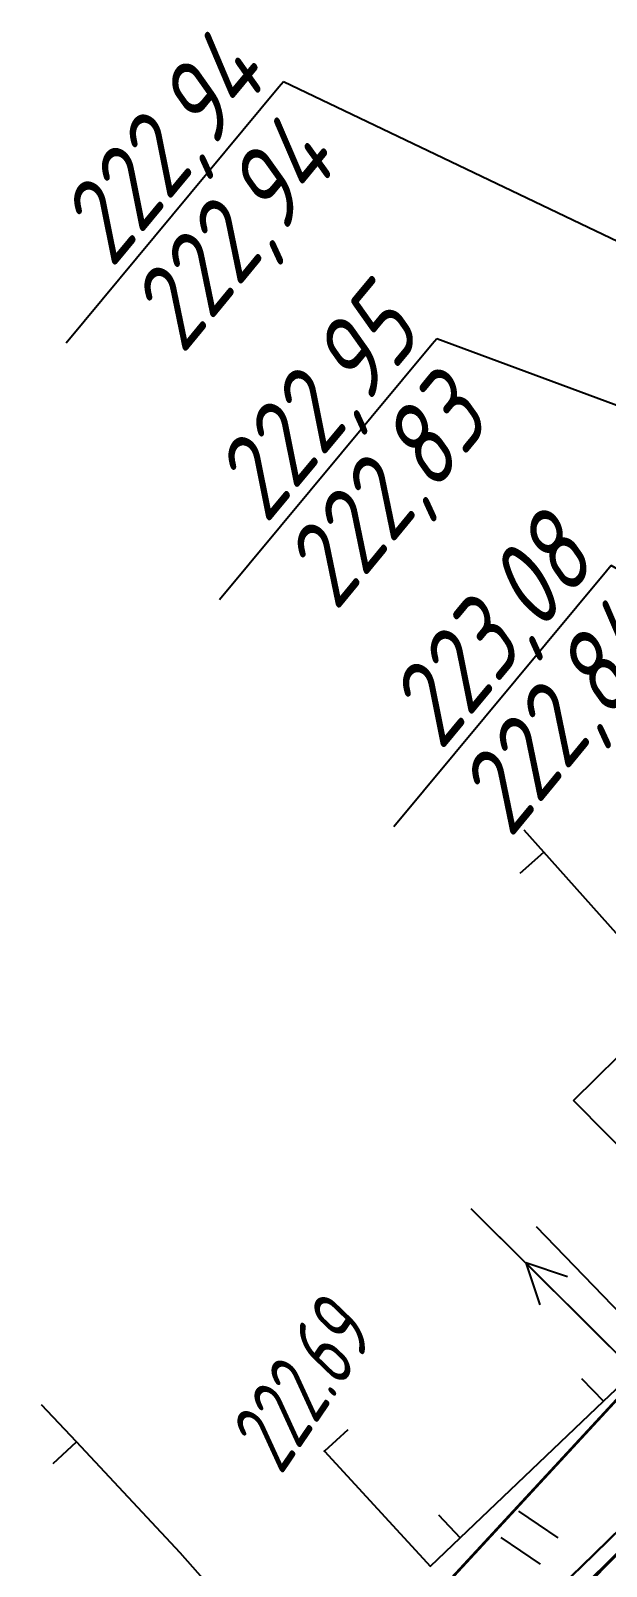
# Model space of a CAD drawing. Header units: millimetres. Extents: x -1799 to 6962, y -1020 to 4121.
# Drawn here: x 3894.7 to 3923.8, y 3227.7 to 3305.4 of the extents above; entities that cross this region are included whole.
import ezdxf
from ezdxf import colors
from ezdxf.entities.mleader import LeaderData, LeaderLine
from ezdxf.math import Vec2, Vec3

# ---------------------------------------------------------------- set-up
doc = ezdxf.new("R2010")
doc.units = ezdxf.units.MM
doc.linetypes.add('CONTI', pattern=[0])
for name, color, linetype, lineweight in [('10', 1, 'Continuous', 35), ('КОПИЯ_ОСЬ_13_ОТКОСЫ', 7, 'Continuous', 30), ('Отметки', 5, 'Continuous', 30), ('Уклоны ПЧ', 5, 'Continuous', 30)]:
    doc.layers.add(name, color=color, linetype=linetype, lineweight=lineweight)
for name, color, linetype in [('PI_OTDEFAULT', 172, 'CONTI'), ('PI_TTDEFAULT', 5, 'CONTI'), ('SIT_LDEFAULT', 7, 'CONTI'), ('USLZNDEFAULT', 7, 'CONTI')]:
    doc.layers.add(name, color=color, linetype=linetype)
doc.styles.add('eskd', font='spds.shx', dxfattribs={"width": 1.2, "oblique": 15})
doc.styles.add('ГОСТ', font='', dxfattribs={"oblique": 15, "height": 4})
doc.styles.get('ГОСТ').set_extended_font_data('GOST type A')

# ---------------------------------------------------------------- blocks, each defined once
blk = doc.blocks.new('BL_2011')
at = {"color": 0}
for p, q in [((0, 0), (0, 2.4)), ((1.6, 0), (1.6, 2.4))]:
    blk.add_line(p, q, dxfattribs=at)
blk = doc.blocks.new('*U52')
at = {"layer": 'КОПИЯ_ОСЬ_13_ОТКОСЫ'}
for points in [[(636.082763671875, 974.052612304688), (641.1185302734381, 978.8407592773441), (646.675109863281, 983.977172851563), (651.502014160156, 988.517211914063), (653.5616455078131, 990.4747924804691), (655.616394042969, 992.4389038085941), (661.777526855469, 998.342651367188), (664.504821777344, 1000.98193359375), (667.2264404296881, 1003.629455566406), (670.6219482421881, 1006.948791503906), (674.0126953125, 1010.276733398438), (678.752380371094, 1014.94921875), (687.431030273438, 1023.539733886719), (687.721801757813, 1023.814697265625), (698.5408325195309, 1034.209716796875), (705.14306640625, 1041.042114257813), (712.4622192382809, 1048.57177734375), (726.6754760742191, 1062.643188476563), (733.3867797851559, 1069.366943359375), (735.822509765625, 1071.880737304688), (737.64111328125, 1073.787963867188), (740.100341796875, 1076.339721679688), (740.723266601563, 1076.977416992188), (742.8102416992191, 1079.028076171875)], [(634.483093261719, 971.695068359375), (639.7694091796881, 976.453735351563), (645.175598144531, 981.4221801757809), (650.706848144531, 986.6032104492191), (656.8822021484381, 992.491577148438), (663.015686035156, 998.43359375), (665.7305908203131, 1001.089111328125), (668.439758300781, 1003.75244140625), (671.819274902344, 1007.091430664063), (675.8665771484381, 1011.110290527344), (681.2540283203131, 1016.484619140625), (687.8689575195309, 1023.103637695313), (698.9255981445309, 1033.82666015625), (727.087158203125, 1062.233154296875), (736.2192993164059, 1071.485595703125), (738.0347290039059, 1073.394409179688), (740.4873657226559, 1075.945922851563), (742.472778320313, 1077.967407226563), (744.558837890625, 1080.030395507813)]]:
    blk.add_lwpolyline(points, dxfattribs=at)
blk = doc.blocks.new('_None')
blk = doc.blocks.new('Стрелка')
at = {"layer": 'Уклоны ПЧ', "ltscale": 2}
for points in [[(-0.02342005360436872, -0.04794833697465961), (-0.02342005360436872, 17.97170368749525)], [(-0.02342005360436872, -0.04794833697465961), (-0.5784949510263147, 2.621650927669716)], [(-0.02342005360436872, -0.04794833697465961), (0.5316548438175772, 2.621650927669716)]]:
    blk.add_lwpolyline(points, dxfattribs=at)

msp = doc.modelspace()

# ---------------------------------------------------------------- linework, layer by layer
at = {"layer": '10'}
msp.add_line((3926.015964376575, 3237.943480734167), (3910.375964376444, 3221.023480734241), dxfattribs=at)
msp.add_lwpolyline([(4176.745964376556, 3239.013480734465), (4084.855964376426, 3313.423480734614), (4057.975964376537, 3329.563480734279), (4019.375964376444, 3329.6234807348), (3936.715964376295, 3248.363480734092), (3926.015964376575, 3237.943480734167), (3910.375964376444, 3221.023480734241), (3904.395964376463, 3216.033480734949), (3903.4359643765, 3217.18348073439), (3897.325964376631, 3211.693480734167), (3879.655964376705, 3196.103480734316), (3865.415964376481, 3183.363480734092), (3835.175964376258, 3159.613480734092), (3818.805964376612, 3151.023480734241), (3809.915964376481, 3145.073480734986), (3786.275964376351, 3129.213480734651), (3751.805964376612, 3114.223480734428), (3724.9359643765, 3097.063480734279)], dxfattribs=at)
at = {"layer": 'PI_TTDEFAULT', "color": 5}
msp.add_point((3909.571700376409, 3233.529213735287, 222.689), dxfattribs=at)
at = {"layer": 'SIT_LDEFAULT', "color": 7}
for p, q in [((3920.661700376435, 3263.839211735328), (3919.671700376444, 3264.949212734972)), ((3919.471700376433, 3262.76921173503), (3920.661700376435, 3263.839211735328)), ((3927.321700376409, 3256.379212735606), (3920.661700376435, 3263.839211735328)), ((3922.161700376435, 3251.26921173503), (3927.321700376409, 3256.379212735606)), ((3930.641700376416, 3242.70921473523), (3922.161700376435, 3251.26921173503)), ((3916.981700376442, 3245.819214735565), (3925.421700376444, 3237.419213734952)), ((3917.691700376405, 3245.109215734911), (3922.651700376426, 3240.179215735209)), ((3926.081700376419, 3238.889214735863), (3920.29170037644, 3244.889214735863)), ((3924.711700376423, 3238.129212735606), (3919.751700376402, 3243.059212735307)), ((3919.751700376402, 3243.059212735307), (3920.461700376423, 3240.939217735467)), ((3921.871700376398, 3242.359215734911), (3919.751700376402, 3243.059212735307)), ((3923.681700376395, 3236.059212735307), (3930.641700376416, 3242.70921473523)), ((3922.571700376409, 3237.219216735487), (3923.681700376395, 3236.059212735307)), ((3916.441700376405, 3229.159211734695), (3923.681700376395, 3236.059212735307)), ((3897.03170037643, 3234.009217735765), (3895.271700376421, 3235.889214735863)), ((3910.751700376402, 3234.609215734911), (3909.571700376409, 3233.529213735287)), ((3895.861700376447, 3232.919213734952), (3897.03170037643, 3234.009217735765)), ((3902.271700376421, 3228.389214735863), (3897.03170037643, 3234.009217735765)), ((3909.571700376409, 3233.529213735287), (3914.931700376395, 3227.699212734972)), ((3923.141700376416, 3227.039216734854), (3927.011700376412, 3231.01921173503)), ((3915.341700376428, 3230.309212735307), (3916.441700376405, 3229.159211734695)), ((3914.931700376395, 3227.719216735487), (3916.441700376405, 3229.159211734695)), ((3903.8117003764, 3226.659211734695), (3902.28170037643, 3228.399216735189))]:
    msp.add_line(p, q, dxfattribs=at)
at = {"layer": 'КОПИЯ_ОСЬ_13_ОТКОСЫ'}
msp.add_lwpolyline([(3892.549762742807, 3198.418828953442), (3897.836383836557, 3203.177434910473), (3903.242145555307, 3208.145940769848), (3908.773395555307, 3213.326971043286), (3914.949176805307, 3219.215337742505), (3921.082477586557, 3225.157354344067), (3923.797321336557, 3227.812871922192), (3926.506305711557, 3230.476202000317), (3929.886188524057, 3233.815130222973), (3933.933551805307, 3237.834051121411), (3939.320758836557, 3243.208379734692), (3945.935504930307, 3249.82739828938), (3956.992633836557, 3260.550359715161), (3985.153766649057, 3288.956914890942), (3994.286090867807, 3298.209356297192), (3996.101520555307, 3300.118108738598), (3998.554157274057, 3302.669622410473), (4000.539508836557, 3304.69116782063), (4002.625446336557, 3306.754095066723)], dxfattribs=at)

# ---------------------------------------------------------------- block references
at = {"layer": 'USLZNDEFAULT', "color": 7, "rotation": 56}
msp.add_blockref('BL_2011', (3920.501700376402, 3227.829216734891), dxfattribs=at)
at = {"layer": 'КОПИЯ_ОСЬ_13_ОТКОСЫ'}
msp.add_blockref('*U52', (3258.066791793108, 2226.723744223279), dxfattribs=at)
at = {"layer": 'Уклоны ПЧ', "rotation": 314.2718498465616}
msp.add_blockref('Стрелка', (3921.848423660334, 3219.775070541923), dxfattribs=at)

# ---------------------------------------------------------------- texts
at = {"layer": 'PI_OTDEFAULT', "color": 172, "style": 'eskd', "oblique": 10, "width": 0.8}
msp.add_text('222.69', height=3.5, rotation=56, dxfattribs=at).set_placement((3907.382707376391, 3232.273648735521))
at = {"layer": 'Отметки', "color": 0, "style": 'ГОСТ', "oblique": 15}
for s, p in [('222,94', (3902.397772959646, 3288.942346934614, 126.574)), ('222,83', (3910.15155941895, 3275.947292006028, 126.574)), ('222,84', (3918.96803488365, 3264.465704947163, 126.574))]:
    msp.add_text(s, height=4, rotation=50.58181692197011, dxfattribs=at).set_placement(p)

# ---------------------------------------------------------------- leaders
at = {"layer": 'Отметки', "ltscale": 0.2}
ml = msp.add_multileader_mtext('Standard', dxfattribs=at)
ml.set_content('222,94', color=256, style='ГОСТ')
ml.set_leader_properties()
ml.set_arrow_properties(name='NONE')
ml.build(insert=Vec2(0, 0))
ml.multileader.update_dxf_attribs({"text_left_attachment_type": 6, "text_right_attachment_type": 6, "dogleg_length": 0.36, "arrow_head_size": 2})
ctx = ml.context
ctx.base_point, ctx.arrow_head_size, ctx.landing_gap_size, ctx.plane_origin, ctx.plane_x_axis, ctx.plane_y_axis = Vec3(3894.262219533352, 3286.873794022937), 2, 0, Vec3(3973.803234702567, 3267.782927636442), Vec3(0.6391885975627892, 0.7690500222649466), Vec3(-0.7690500222649466, 0.6391885975627892)
ctx.left_attachment, ctx.right_attachment, ctx.text_align_type = 6, 6, 2
notes = []
notes.append((ctx, [(1, (1, 1, 0), (3907.504459471102, 3302.806407586125), (-0.6391885975627893, -0.7690500222649465), 0.3600000000000006, [(0, [(3964.833059339764, 3275.355746341323)], 0, [])])]))
ctx.mtext.insert, ctx.mtext.text_direction, ctx.mtext.rotation, ctx.mtext.alignment, ctx.mtext.line_spacing_style, ctx.mtext.flow_direction = Vec3(3903.736391645109, 3305.470091260423), Vec3(0.6391885975627892, 0.7690500222649466), 0.8773535954525101, 3, 2, 5
ml = msp.add_multileader_mtext('Standard', dxfattribs=at)
ml.set_content('222,95', color=256, style='ГОСТ')
ml.set_leader_properties()
ml.set_arrow_properties(name='NONE')
ml.build(insert=Vec2(0, 0))
ml.multileader.update_dxf_attribs({"text_left_attachment_type": 6, "text_right_attachment_type": 6, "dogleg_length": 0.36, "arrow_head_size": 2})
ctx = ml.context
ctx.base_point, ctx.arrow_head_size, ctx.landing_gap_size, ctx.plane_origin, ctx.plane_x_axis, ctx.plane_y_axis = Vec3(3901.924536437093, 3273.768686030184), 2, 0, Vec3(3981.557021161871, 3254.787872707856), Vec3(0.6391885975627892, 0.7690500222649466), Vec3(-0.7690500222649466, 0.6391885975627892)
ctx.left_attachment, ctx.right_attachment, ctx.text_align_type = 6, 6, 2
notes.append((ctx, [(1, (1, 1, 0), (3915.258245930405, 3289.811352657539), (-0.6391885975627893, -0.7690500222649465), 0.3600000000000006, [(0, [(3971.185218016306, 3269.02566934788)], 0, [])])]))
ctx.mtext.insert, ctx.mtext.text_direction, ctx.mtext.rotation, ctx.mtext.alignment, ctx.mtext.line_spacing_style, ctx.mtext.flow_direction = Vec3(3911.490178104412, 3292.475036331837), Vec3(0.6391885975627892, 0.7690500222649466), 0.8773535954525101, 3, 2, 5
ml = msp.add_multileader_mtext('Standard', dxfattribs=at)
ml.set_content('223,08', color=256, style='ГОСТ')
ml.set_leader_properties()
ml.set_arrow_properties(name='NONE')
ml.build(insert=Vec2(0, 0))
ml.multileader.update_dxf_attribs({"text_left_attachment_type": 6, "text_right_attachment_type": 6, "dogleg_length": 0.36, "arrow_head_size": 2})
ctx = ml.context
ctx.base_point, ctx.arrow_head_size, ctx.landing_gap_size, ctx.plane_origin, ctx.plane_x_axis, ctx.plane_y_axis = Vec3(3910.717130303321, 3262.258365442739), 2, 0, Vec3(3990.373496626571, 3243.306285648991), Vec3(0.6391885975627892, 0.7690500222649466), Vec3(-0.7690500222649466, 0.6391885975627892)
ctx.left_attachment, ctx.right_attachment, ctx.text_align_type = 6, 6, 2
notes.append((ctx, [(1, (1, 1, 0), (3924.074721395105, 3278.329765598674), (-0.6391885975627893, -0.7690500222649465), 0.3600000000000006, [(0, [(3959.789474740226, 3257.544082289015)], 0, [])])]))
ctx.mtext.insert, ctx.mtext.text_direction, ctx.mtext.rotation, ctx.mtext.alignment, ctx.mtext.line_spacing_style, ctx.mtext.flow_direction = Vec3(3920.306653569112, 3280.993449272973), Vec3(0.6391885975627892, 0.7690500222649466), 0.8773535954525101, 3, 2, 5
for ctx, leaders in notes:
    for number, flags, end, landing, length, lines in leaders:
        leader = LeaderData()
        leader.index, (leader.has_last_leader_line, leader.has_dogleg_vector, leader.attachment_direction) = number, flags
        leader.last_leader_point, leader.dogleg_vector, leader.dogleg_length = Vec3(end), Vec3(landing), length
        for number, points, colour, breaks in lines:
            line = LeaderLine()
            line.index, line.vertices, line.color, line.breaks = number, Vec3.list(points), colors.encode_raw_color(colour), breaks
            leader.lines.append(line)
        ctx.leaders.append(leader)

doc.saveas('drawing.dxf')
